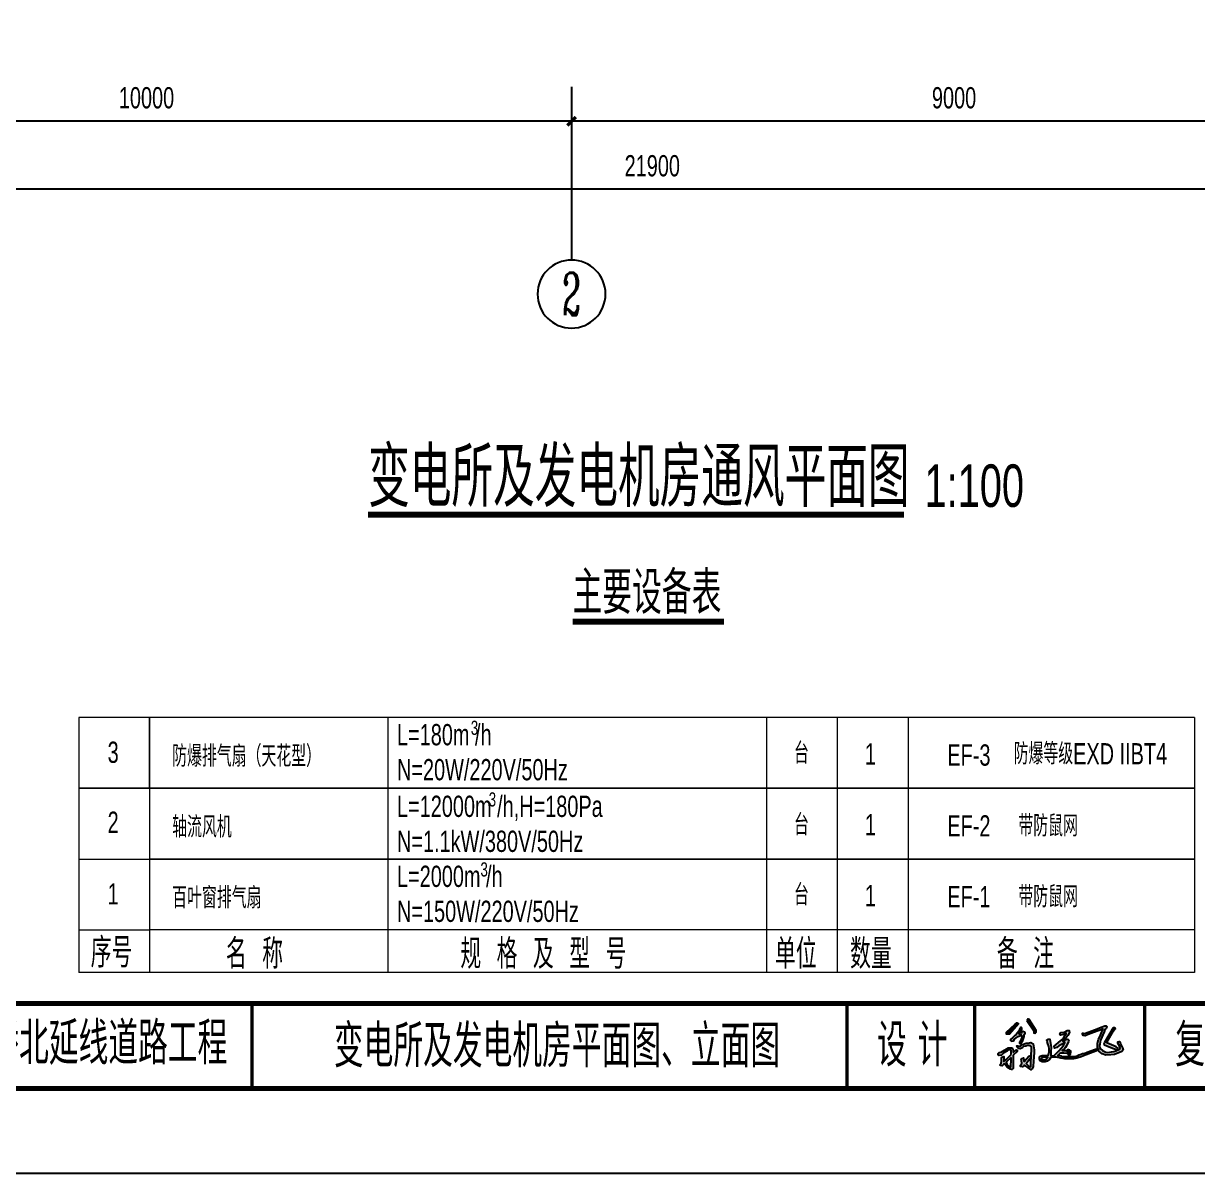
# Model space of a CAD drawing. Extents: x 141823 to 183823, y -39186 to 56515.
# Drawn here: x 155635 to 169446, y -7504 to 6027 of the extents above; entities that cross this region are included whole.
import ezdxf
from ezdxf.enums import TextEntityAlignment as Align

# ---------------------------------------------------------------- set-up
doc = ezdxf.new("R2010")
doc.units = 0
doc.header["$LTSCALE"] = 1000
doc.header["$MEASUREMENT"] = 0
for name, color, linetype in [('AXIS', 3, 'Continuous'), ('AXIS_TEXT', 7, 'Continuous'), ('HIDE_B', 7, 'Continuous'), ('图框', 7, 'Continuous'), ('描手写字', 7, 'Continuous')]:
    doc.layers.add(name, color=color, linetype=linetype)
for name, color, linetype, lineweight in [('DIM_SYMB', 3, 'Continuous', 15), ('KT', 6, 'Continuous', 15), ('PUB_TEXT', 7, 'Continuous', 15), ('标注', 4, 'Continuous', 15)]:
    doc.layers.add(name, color=color, linetype=linetype, lineweight=lineweight)
doc.styles.add('_TCH_AXIS', font='COMPLEX', dxfattribs={"bigfont": 'GBCBIG'})
doc.styles.add('COMPLEX', font='COMPLEX')
doc.styles.add('DIM_FONT', font='hztxt_e.shx', dxfattribs={"width": 0.7, "bigfont": 'hztxt.shx'})
doc.styles.add('HZTXT', font='hztxt_e.shx', dxfattribs={"width": 0.8, "bigfont": 'hztxt.shx'})
doc.styles.get("Standard").update_dxf_attribs({"font": 'hztxt_e.shx', "width": 0.7, "bigfont": 'hztxt.shx'})
doc.dimstyles.new('DIMN50', dxfattribs={"dimtxt": 250, "dimasz": 100, "dimexe": 150, "dimexo": 150, "dimgap": 150, "dimtad": 1, "dimdec": 0, "dimzin": 0, "dimdsep": 46, "dimtxsty": 'DIM_FONT', "dimblk": 'ARCHTICK', "dimcen": 0.09, "dimclrt": 7, "dimazin": 2, "dimtfac": 1, "dimtdec": 0, "dimtix": 1, "dimtmove": 2, "dimatfit": 3, "dimldrblk": 'ARCHTICK', "dimfxl": 0, "dimtolj": 1, "dimtzin": 0, "dimarcsym": 0})
doc.dimstyles.get("Standard").update_dxf_attribs({"dimscale": 100, "dimtxt": 3.5, "dimasz": 1, "dimexe": 2.5, "dimexo": 3, "dimgap": 1.5, "dimtad": 1, "dimdec": 0, "dimzin": 0, "dimdsep": 46, "dimtxsty": 'Standard', "dimblk": 'ARCHTICK', "dimcen": 0.09, "dimadec": 0, "dimazin": 0, "dimtfac": 1, "dimtdec": 0, "dimtix": 1, "dimtmove": 2, "dimatfit": 3, "dimldrblk": 'ARCHTICK', "dimfxl": 0, "dimtolj": 1, "dimtzin": 0, "dimarcsym": 0})

# ---------------------------------------------------------------- blocks, each defined once
blk = doc.blocks.new('_ArchTick')
at = {"color": 0, "linetype": 'ByBlock', "const_width": 0.4}
blk.add_lwpolyline([(-0.5, -0.5), (0.5, 0.5)], dxfattribs=at)
blk = doc.blocks.new('*D66')
at = {"layer": 'AXIS', "color": 0, "lineweight": -2}
for p, q in [((152082, 5283), (152082, 4726)), ((162082, 5283), (162082, 4726)), ((162082, 4876), (152082, 4876))]:
    blk.add_line(p, q, dxfattribs=at)
at = {"layer": 'Defpoints', "color": 0}
for p in [(152082, 5433), (162082, 5433), (152082, 4876)]:
    blk.add_point(p, dxfattribs=at)
at = {"layer": 'AXIS', "color": 0, "lineweight": -2, "xscale": 100, "yscale": 100, "zscale": 100, "rotation": 180}
blk.add_blockref('_ArchTick', (152082, 4876), dxfattribs=at)
at = {"layer": 'AXIS', "color": 0, "lineweight": -2, "xscale": 100, "yscale": 100, "zscale": 100}
blk.add_blockref('_ArchTick', (162082, 4876), dxfattribs=at)
at = {"layer": 'AXIS', "color": 7, "insert": (157082, 5151), "char_height": 250, "attachment_point": 5, "style": 'DIM_FONT'}
blk.add_mtext('\\A1;10000', dxfattribs=at)
blk = doc.blocks.new('*D67')
at = {"layer": 'AXIS', "color": 0, "lineweight": -2}
for p, q in [((162082, 5283), (162082, 4726)), ((171082, 5283), (171082, 4726)), ((171082, 4876), (162082, 4876))]:
    blk.add_line(p, q, dxfattribs=at)
at = {"layer": 'Defpoints', "color": 0}
for p in [(162082, 5433), (171082, 5433), (162082, 4876)]:
    blk.add_point(p, dxfattribs=at)
at = {"layer": 'AXIS', "color": 0, "lineweight": -2, "xscale": 100, "yscale": 100, "zscale": 100, "rotation": 180}
blk.add_blockref('_ArchTick', (162082, 4876), dxfattribs=at)
at = {"layer": 'AXIS', "color": 0, "lineweight": -2, "xscale": 100, "yscale": 100, "zscale": 100}
blk.add_blockref('_ArchTick', (171082, 4876), dxfattribs=at)
at = {"layer": 'AXIS', "color": 7, "insert": (166582, 5151), "char_height": 250, "attachment_point": 5, "style": 'DIM_FONT'}
blk.add_mtext('\\A1;9000', dxfattribs=at)
blk = doc.blocks.new('*D83')
at = {"layer": 'AXIS', "color": 0, "lineweight": -2}
for p, q in [((152082, 5133), (152082, 3926)), ((173982, 5133), (173982, 3926)), ((173982, 4076), (152082, 4076))]:
    blk.add_line(p, q, dxfattribs=at)
at = {"layer": 'Defpoints', "color": 0}
for p in [(152082, 5283), (173982, 5283), (152082, 4076)]:
    blk.add_point(p, dxfattribs=at)
at = {"layer": 'AXIS', "color": 0, "lineweight": -2, "xscale": 100, "yscale": 100, "zscale": 100, "rotation": 180}
blk.add_blockref('_ArchTick', (152082, 4076), dxfattribs=at)
at = {"layer": 'AXIS', "color": 0, "lineweight": -2, "xscale": 100, "yscale": 100, "zscale": 100}
blk.add_blockref('_ArchTick', (173982, 4076), dxfattribs=at)
at = {"layer": 'AXIS', "color": 7, "insert": (163032, 4351), "char_height": 250, "attachment_point": 5, "style": 'DIM_FONT'}
blk.add_mtext('\\A1;21900', dxfattribs=at)
blk = doc.blocks.new('_AXISO')
blk.add_circle((0, 0), 0.5)
at = {"layer": 'AXIS_TEXT', "style": 'COMPLEX', "width": 1.041667}
blk.add_attdef('A', text='', height=0.56, dxfattribs=at).set_placement((-0.25, -0.28), (0.25, -0.28), align=Align.FIT)
blk = doc.blocks.new('A$C0E255764')
for points in [[(116.7, 128.3), (117.7, 125.2), (116.8, 122.6), (116.8, 121.1), (119.5, 120.1), (121.6, 121), (124, 123.3), (124, 129.2), (100.8, 164.7), (98.1, 165.9), (96, 165.9), (95.2, 165.2), (94.3, 163.7), (93.7, 161.4)], [(27.6, 123.9), (26.6, 117.1), (31.5, 117.1), (36.7, 117.1), (66.6, 151), (61.1, 153.4), (55.9, 149.5)], [(54.6, 112.2), (50.1, 108.5), (45.2, 104.2), (42, 101.8), (39.7, 99.6), (39.7, 96.3), (43.9, 93.7), (50.1, 95), (52.8, 100.3), (58.2, 104.7), (65.3, 109), (72.4, 112.5), (76.1, 112.5), (77.3, 109.5), (77.3, 103.9), (73.6, 98.5), (72.5, 95.6), (71, 92.7), (70.1, 90.9), (70.1, 89), (70.1, 87.6), (71.1, 86.7), (73.7, 86.7), (80.1, 96.5), (84.4, 108.8), (84.4, 113.8), (86.2, 117.1), (87.8, 120.1), (85.5, 123.6), (81, 126), (76.2, 123.1), (74.6, 118.4), (72.3, 115.9), (67.9, 117.9), (70.1, 122.6), (75.1, 128), (77.7, 133), (77.7, 136.5), (76.3, 138.5), (73.5, 138.5), (72.2, 137.9), (67, 126.3), (62.7, 120.7), (58.5, 115.4)], [(334.5, 97), (345.9, 124.1), (348.5, 132), (353.8, 136.3), (354.7, 141.4), (352.9, 144.2), (351.4, 144.2), (348.1, 144.3), (345, 142.9), (340, 140.7), (315.2, 131.3), (285, 119.9), (280.8, 118.8), (277.5, 119.9), (275.7, 120), (275.2, 116.8), (277.1, 112.2), (283.9, 111.2), (293.6, 115.6), (323.6, 126.5), (336, 131.1), (341.8, 134.3), (342.3, 131.1), (338.2, 124.6), (331.6, 108.5), (327.2, 100), (324.1, 86.7), (324.8, 72.6), (328.5, 60.8), (339.8, 52.8), (351.9, 48.7), (367.6, 49.5), (380, 50.9), (403.8, 60.4), (407.9, 65.9), (406.4, 71.9), (403.1, 78.8), (400, 84.6), (398.5, 91), (395.2, 92.4), (390.9, 91.5), (390.5, 88), (394.3, 81.7), (396.7, 77.7), (398.1, 71.4), (396.9, 68.3), (394, 66.6), (384.3, 62.3), (378.3, 59.8), (370.7, 59.3), (364.3, 58.1), (358, 57.4), (351.9, 57.6), (340.9, 63.1), (334.2, 69), (331.4, 74.2), (331.3, 80.6), (332.1, 84.7)], [(376.9, 127.3), (380.5, 132.5), (383.8, 134.5), (382.5, 136.9), (379.7, 137.8), (375.3, 137.2), (346.9, 89.3), (345.6, 84.9), (347.1, 81.5), (363.1, 75.4), (376.8, 69.6), (386.8, 67), (391.2, 66.9), (390.5, 71.4), (385, 75.4), (362.9, 85), (355.3, 88.4), (355, 89.8)], [(117.5, 56.6), (117.5, 65.7), (115.5, 79.3), (113.9, 85.2), (106.2, 89.4), (102, 88.8), (91.2, 87.2), (79.9, 82.9), (74.6, 80.1), (70.3, 78.1), (68.9, 77.5), (66.5, 78.1), (63.7, 78.7), (61.4, 78.7), (61.8, 74.2), (65.9, 69.5), (71.3, 68.8), (75.8, 70.8), (79.7, 73.3), (82.9, 76.6), (90.2, 78.1), (95.4, 80.2), (100.7, 80.2), (105.3, 78.7), (106.7, 76.6), (108.9, 73.3), (108.9, 69), (106.5, 23.5), (106.9, 11.7), (105, 10.4), (102.9, 11.4), (100.1, 12.7), (93.9, 19.1), (91.7, 20.9), (93.2, 22.8), (106.5, 39.2), (106.3, 43.5), (103.8, 46.6), (100.5, 45.4), (84.7, 27.1), (83.6, 28.2), (83.6, 32.8), (83.1, 39.2), (78.4, 37), (75.2, 35.1), (76.2, 30.9), (77.4, 21.3), (73.1, 15.9), (73.2, 11.7), (79.8, 10.1), (82.7, 11.3), (83.4, 12.8), (85.6, 15.5), (107.9, 0), (111.5, 3.2), (113.9, 11.5), (115.5, 28.2)], [(227.8, 53.1), (228.8, 50.1), (232.4, 49.6), (236.6, 51.5), (236.7, 55.3), (237, 58.1), (236.8, 61.1), (235.4, 62.9), (232.7, 65), (229.7, 65.7), (226.8, 65.7), (226.7, 63.7)]]:
    blk.add_hatch(color=256).paths.add_polyline_path(points)
h = blk.add_hatch(color=256)
h.paths.add_polyline_path([(188.1, 52.9), (183, 47.5), (171.7, 46.4), (171.7, 48.5), (172.4, 60), (173.4, 73.6), (168.5, 100), (162.9, 100.6), (159.3, 98.1), (159.8, 93.3), (162.6, 85.1), (165.3, 76.2), (166.3, 70.1), (166, 58.9), (165.1, 54), (163.7, 47.1), (161, 46.8), (155.2, 46.9), (143.4, 47.1), (136.7, 45.5), (134.6, 42.5), (135.1, 36), (137.6, 30.1), (143.2, 27), (153.8, 26.3), (160.3, 29), (167.1, 34.6), (170.4, 39.6), (172.2, 40.8), (179.5, 41.6), (185.1, 41.4), (189.4, 41.2), (194.8, 41.1), (204.6, 38.7), (218.2, 36.8), (231.7, 36.4), (246.4, 36.8), (257.2, 38.7), (271.3, 42.8), (287.4, 48.8), (302.1, 54.8), (313.1, 59.3), (318.7, 61), (326.7, 65.4), (325.7, 69.1), (322.5, 68.9), (318.1, 67.5), (290.9, 57.8), (280.7, 54.1), (275.4, 53.5), (271.3, 51.8), (264.8, 49), (259.1, 46), (250.8, 44.3), (242.2, 43.9), (230.4, 44), (218.6, 43.9), (207.7, 44), (204.9, 45.6), (194.7, 46.8), (196.5, 48.7), (197.9, 50.3), (201.4, 54), (204.8, 54.4), (214.1, 54.4), (223.8, 53.7), (225.9, 58), (224.9, 61), (223.8, 62.9), (221.9, 63), (209, 63.5), (211.3, 65.1), (216, 68.4), (219.5, 73.4), (223.6, 78.3), (229.3, 92.4), (231, 97.8), (227.4, 100.9), (222.4, 99.4), (219, 97.5), (211.1, 93.5), (218, 99), (221.1, 103.3), (228, 112.6), (233.5, 122.5), (231.4, 129.1), (225.3, 129.1), (215.4, 123.4), (205.8, 122.8), (201, 118.6), (204, 114.1), (213.9, 115.3), (220.8, 121.9), (222, 118.3), (218.7, 113.2), (212.6, 101.8), (203.7, 94.6), (183.3, 78.1), (183.9, 71.5), (191.7, 73.3), (198.6, 79), (208.8, 83.8), (217.8, 89.8), (213.6, 79.6), (206.1, 70.6), (198.6, 62.5)])
h.paths.add_polyline_path([(161, 41.9), (161.4, 39), (158.1, 35.7), (153.1, 33.2), (150.2, 31.7), (147.1, 31.5), (143.5, 32.4), (141.3, 34.2), (141, 37.6), (143.2, 41), (146.7, 42.2), (153.6, 42.3)], flags=16)
h = blk.add_hatch(color=256)
h.paths.add_polyline_path([(49.4, 47.9), (61.1, 59.5), (62.5, 62.2), (62, 65.1), (59.1, 65.6), (49.4, 56.6), (49.4, 64.4), (47.3, 69.1), (42.9, 72.3), (37.6, 72.3), (33.4, 72.3), (9.3, 58.2), (5.8, 56.6), (3.4, 56.6), (0, 54.2), (0.3, 49.8), (3.2, 46.8), (10.3, 48.5), (17.6, 54.6), (29.2, 61.2), (33.5, 65.8), (38.5, 65.8), (41.9, 64.9), (41.9, 62.6), (42.1, 57.3), (42.2, 50), (32.1, 40.7), (26.4, 33.6), (18.7, 27.9), (18.1, 32.8), (18.4, 38.5), (18.9, 43.9), (17.9, 44.3), (15.4, 43.2), (11.4, 41.9), (10.9, 38.5), (10.8, 28.6), (9.7, 21), (6.9, 17.6), (7.9, 14.6), (13, 13.8), (17.1, 17.5), (18.8, 20.1), (21.8, 19.1), (28.8, 9), (40.3, 2.6), (43.4, 1.5), (45.5, 1.9), (46.8, 2.6), (48, 3.5), (49.4, 4.3), (49.4, 7.9), (49.4, 23.2), (49.4, 47.3)])
h.paths.add_polyline_path([(42.4, 41.1), (42.5, 39.3), (42.7, 35.7), (41.8, 9.9), (40, 9.2), (34.8, 11.9), (28.4, 18.3), (26.9, 22.6), (26.2, 25)], flags=16)
for points in [[(93.7, 161.4), (116.7, 128.3), (117.7, 125.2), (116.8, 122.6), (116.8, 121.1), (119.5, 120.1), (121.6, 121), (124, 123.3), (124, 129.2), (100.8, 164.7), (98.1, 165.9), (96, 165.9), (95.2, 165.2), (94.3, 163.7), (93.7, 161.4)], [(55.9, 149.5), (61.1, 153.4), (66.6, 151), (36.7, 117.1), (31.5, 117.1), (26.6, 117.1), (27.6, 123.9), (55.9, 149.5)], [(72.2, 137.9), (67, 126.3), (62.7, 120.7), (58.5, 115.4), (54.6, 112.2), (50.1, 108.5)], [(72.5, 95.6), (71, 92.7), (70.1, 90.9), (70.1, 89), (70.1, 87.6), (71.1, 86.7), (73.7, 86.7), (80.1, 96.5), (84.4, 108.8), (84.4, 113.8), (86.2, 117.1), (87.8, 120.1), (85.5, 123.6), (81, 126), (76.2, 123.1), (74.6, 118.4), (72.3, 115.9), (67.9, 117.9), (70.1, 122.6), (75.1, 128), (77.7, 133), (77.7, 136.5), (76.3, 138.5), (73.5, 138.5), (72.2, 137.9)], [(159.3, 98.1), (162.9, 100.6), (168.5, 100), (173.4, 73.6), (172.4, 60), (171.7, 48.5), (171.7, 48.5), (171.7, 46.4), (183, 47.5), (188.1, 52.9), (198.6, 62.5), (206.1, 70.6), (213.6, 79.6), (217.8, 89.8), (217.8, 89.8), (208.8, 83.8), (198.6, 79), (191.7, 73.3), (183.9, 71.5), (183.3, 78.1), (203.7, 94.6), (212.6, 101.8), (218.7, 113.2), (222, 118.3), (220.8, 121.9), (213.9, 115.3), (204, 114.1), (201, 118.6), (205.8, 122.8), (215.4, 123.4), (225.3, 129.1), (231.4, 129.1), (233.5, 122.5), (228, 112.6), (221.1, 103.3), (218, 99), (211.1, 93.5), (219, 97.5), (222.4, 99.4), (227.4, 100.9), (231, 97.8), (229.3, 92.4), (223.6, 78.3), (219.5, 73.4), (216, 68.4), (211.3, 65.1), (209, 63.5), (221.9, 63), (223.8, 62.9), (224.9, 61), (225.9, 58), (223.8, 53.7), (214.1, 54.4), (204.8, 54.4), (201.4, 54), (197.9, 50.3), (196.5, 48.7), (194.7, 46.8), (204.9, 45.6), (207.7, 44), (218.6, 43.9), (230.4, 44), (242.2, 43.9), (250.8, 44.3), (259.1, 46), (264.8, 49), (271.3, 51.8), (275.4, 53.5), (280.7, 54.1), (290.9, 57.8), (318.1, 67.5), (322.5, 68.9), (325.7, 69.1), (326.7, 65.4), (318.7, 61), (313.1, 59.3), (302.1, 54.8), (287.4, 48.8), (271.3, 42.8), (257.2, 38.7), (246.4, 36.8), (231.7, 36.4), (218.2, 36.8), (204.6, 38.7), (194.8, 41.1), (189.4, 41.2), (185.1, 41.4)], [(277.5, 119.9), (280.8, 118.8), (285, 119.9), (315.2, 131.3), (340, 140.7), (345, 142.9), (348.1, 144.3), (351.4, 144.2), (352.9, 144.2), (354.7, 141.4), (353.8, 136.3), (348.5, 132), (345.9, 124.1), (334.5, 97), (332.1, 84.7), (331.3, 80.6), (331.4, 74.2), (334.2, 69), (340.9, 63.1), (351.9, 57.6), (358, 57.4), (364.3, 58.1), (370.7, 59.3), (378.3, 59.8), (384.3, 62.3), (394, 66.6), (396.9, 68.3), (398.1, 71.4), (396.7, 77.7), (394.3, 81.7), (390.5, 88), (390.9, 91.5), (395.2, 92.4), (398.5, 91), (400, 84.6), (403.1, 78.8), (406.4, 71.9), (407.9, 65.9), (403.8, 60.4), (380, 50.9), (367.6, 49.5), (351.9, 48.7), (339.8, 52.8), (328.5, 60.8), (324.8, 72.6), (324.1, 86.7), (327.2, 100), (331.6, 108.5), (338.2, 124.6), (342.3, 131.1), (341.8, 134.3), (336, 131.1), (323.6, 126.5), (293.6, 115.6), (283.9, 111.2), (277.1, 112.2), (275.2, 116.8), (275.7, 120), (277.5, 119.9)], [(375.3, 137.2), (346.9, 89.3), (345.6, 84.9), (347.1, 81.5), (363.1, 75.4), (376.8, 69.6), (386.8, 67), (391.2, 66.9), (390.5, 71.4), (385, 75.4), (362.9, 85), (355.3, 88.4), (355, 89.8), (376.9, 127.3), (380.5, 132.5), (383.8, 134.5), (382.5, 136.9), (379.7, 137.8), (375.3, 137.2)], [(50.1, 108.5), (45.2, 104.2), (42, 101.8), (39.7, 99.6), (39.7, 96.3), (43.9, 93.7), (50.1, 95), (52.8, 100.3), (58.2, 104.7), (65.3, 109), (72.4, 112.5), (76.1, 112.5), (77.3, 109.5), (77.3, 103.9), (73.6, 98.5), (72.5, 95.6)], [(83.4, 12.8), (82.7, 11.3), (79.8, 10.1), (73.2, 11.7), (73.1, 15.9), (77.4, 21.3), (76.2, 30.9), (75.2, 35.1), (78.4, 37), (83.1, 39.2), (83.6, 32.8), (83.6, 28.2), (84.7, 27.1), (100.5, 45.4), (103.8, 46.6), (106.3, 43.5), (106.5, 39.2), (93.2, 22.8), (91.7, 20.9), (93.9, 19.1), (100.1, 12.7), (102.9, 11.4), (105, 10.4), (106.9, 11.7), (106.5, 23.5), (108.9, 69), (108.9, 73.3), (106.7, 76.6), (105.3, 78.7), (100.7, 80.2), (95.4, 80.2), (90.2, 78.1), (82.9, 76.6), (79.7, 73.3), (75.8, 70.8), (71.3, 68.8), (65.9, 69.5), (61.8, 74.2), (61.4, 78.7), (63.7, 78.7)], [(63.7, 78.7), (66.5, 78.1), (68.9, 77.5), (70.3, 78.1), (74.6, 80.1), (79.9, 82.9), (91.2, 87.2), (102, 88.8), (106.2, 89.4), (113.9, 85.2), (115.5, 79.3), (117.5, 65.7), (117.5, 56.6), (115.5, 28.2), (113.9, 11.5), (111.5, 3.2), (107.9, 0), (85.6, 15.5), (83.4, 12.8)], [(165.1, 54), (166, 58.9), (166.3, 70.1), (165.3, 76.2), (162.6, 85.1), (159.8, 93.3), (159.3, 98.1)], [(0, 54.2), (3.4, 56.6), (5.8, 56.6), (9.3, 58.2), (33.4, 72.3), (37.6, 72.3), (42.9, 72.3), (47.3, 69.1), (49.4, 64.4), (49.4, 56.6)], [(42.2, 50), (42.1, 57.3), (41.9, 62.6), (41.9, 64.9), (38.5, 65.8), (33.5, 65.8), (29.2, 61.2), (17.6, 54.6), (10.3, 48.5), (3.2, 46.8), (0.3, 49.8), (0, 54.2)], [(21.8, 19.1), (18.8, 20.1), (17.1, 17.5), (13, 13.8), (7.9, 14.6), (6.9, 17.6), (9.7, 21), (10.8, 28.6), (10.9, 38.5), (11.4, 41.9), (15.4, 43.2), (17.9, 44.3), (18.9, 43.9), (18.4, 38.5), (18.1, 32.8), (18.7, 27.9), (26.4, 33.6), (32.1, 40.7), (42.2, 50)], [(49.4, 47.9), (49.4, 47.3), (49.4, 23.2), (49.4, 7.9), (49.4, 4.3), (48, 3.5)], [(49.4, 56.6), (59.1, 65.6), (62, 65.1), (62.5, 62.2), (61.1, 59.5), (49.4, 47.9)], [(185.1, 41.4), (179.5, 41.6), (172.2, 40.8), (170.4, 39.6), (167.1, 34.6), (160.3, 29), (153.8, 26.3), (143.2, 27), (137.6, 30.1), (135.1, 36), (134.6, 42.5), (136.7, 45.5), (143.4, 47.1), (155.2, 46.9), (161, 46.8), (163.7, 47.1), (165.1, 54)], [(141, 37.6), (143.2, 41), (146.7, 42.2), (153.6, 42.3), (161, 41.9), (161.4, 39), (158.1, 35.7), (153.1, 33.2), (150.2, 31.7), (147.1, 31.5), (143.5, 32.4), (141.3, 34.2), (141, 37.6)], [(226.7, 63.7), (227.8, 53.1), (228.8, 50.1), (232.4, 49.6), (236.6, 51.5), (236.7, 55.3), (237, 58.1), (236.8, 61.1), (235.4, 62.9), (232.7, 65), (229.7, 65.7), (226.8, 65.7), (226.7, 63.7)], [(48, 3.5), (46.8, 2.6), (45.5, 1.9), (43.4, 1.5), (40.3, 2.6), (28.8, 9), (21.8, 19.1)]]:
    blk.add_lwpolyline(points)
blk.add_lwpolyline([(42.4, 41.1), (26.2, 25), (26.9, 22.6), (28.4, 18.3), (34.8, 11.9), (40, 9.2), (41.8, 9.9), (42.7, 35.7), (42.5, 39.3), (42.4, 41.1)], close=True)
blk = doc.blocks.new('*D52')
at = {"layer": 'Defpoints', "color": 0, "linetype": 'ByBlock'}
for p in [(-9952697.28, 2544027.01), (-9952744.26, 2543782.4), (-9952734.17, 2543773.67), (-9952729.44, 2543774.39), (-9952737.98, 2543707.31)]:
    blk.add_point(p, dxfattribs=at)
at = {"layer": '标注', "linetype": 'ByBlock', "lineweight": -2}
blk.add_arc((-9952729.44, 2543774.39), 4.78, 175.765, 238.601, dxfattribs=at)
at = {"layer": '标注', "linetype": 'ByBlock'}
for points in [[(-9952734.53, 2543774.84), (-9952733.89, 2543774.65), (-9952733.65, 2543776.67)], [(-9952731.82, 2543770.63), (-9952732.04, 2543770), (-9952730.04, 2543769.65)]]:
    blk.add_solid(points, dxfattribs=at)
at = {"layer": '标注', "linetype": 'ByBlock', "insert": (-9952732, 2543773.08), "char_height": 3, "attachment_point": 5, "rotation": 297.183}
blk.add_mtext('\\A1;111.1°', dxfattribs=at)
blk = doc.blocks.new('ac')
at = {"layer": '标注', "linetype": 'ByBlock'}
dim = blk.add_angular_dim_2l(base=(-9952734.17, 2543773.67), line1=((-9952737.98, 2543707.31), (-9952697.28, 2544027.01)), line2=((-9952744.26, 2543782.4), (-9952729.44, 2543774.39)), dimstyle='Standard', override={"dimdec": 1, "dimazin": 2}, dxfattribs=at)
dim.commit()
dim.dimension.update_dxf_attribs({"geometry": '*D52', "text_midpoint": (-9952732, 2543773.08)})
blk = doc.blocks.new('zx')
at = {"layer": '标注', "linetype": 'ByBlock', "xscale": 29.99999999999998, "yscale": 29.99999999999998, "zscale": 29.99999999999998, "rotation": 267.2929497497675}
blk.add_blockref('ac', (-90141045, -294670499), dxfattribs=at)

msp = doc.modelspace()

# ---------------------------------------------------------------- linework, layer by layer
at = {"layer": 'AXIS'}
msp.add_line((162081.8, 5282.9), (162081.8, 3243.3), dxfattribs=at)
at = {"layer": 'DIM_SYMB', "const_width": 70}
for points in [[(159689, 247.5), (165994, 247.5)], [(162094.1, -1011.7), (163874, -1011.7)]]:
    msp.add_lwpolyline(points, dxfattribs=at)
at = {"layer": 'HIDE_B', "flags": 128}
msp.add_lwpolyline([(144823.3, -5504.3), (144823.3, -5504.3), (144823.3, -5504.3), (144823.3, 21195.7), (144823.3, 21195.7), (144823.3, 21195.7), (182823.3, 21195.7), (182823.3, 21195.7), (182823.3, 21195.7), (182823.3, 21195.7), (182823.3, 21195.7), (182823.3, 21195.7), (182823.3, -5504.3), (182823.3, -5504.3), (144823.3, -5504.3)], close=True, dxfattribs=at)
at = {"layer": 'KT', "color": 1}
for p, q in [((169410.2, -2138.8), (156285.1, -2138.8)), ((156285.1, -2138.8), (156285.1, -5138.8)), ((169410.2, -2138.8), (169410.2, -5138.8)), ((169410.2, -5138.8), (156285.1, -5138.8)), ((169410.2, -5138.8), (156285.1, -5138.8))]:
    msp.add_line(p, q, dxfattribs=at)
at = {"layer": 'KT', "color": 3}
for p, q in [((157118.4, -2972.1), (157118.4, -2138.8)), ((157118.4, -2138.8), (157118.4, -5138.8)), ((159925.9, -5138.8), (159925.9, -2138.8)), ((164378.7, -5138.8), (164378.7, -2138.8)), ((165212, -5138.8), (165212, -2138.8)), ((166045.3, -5138.8), (166045.3, -2138.8)), ((156285.1, -2972.1), (157118.4, -2972.1)), ((157118.4, -2972.1), (156285.1, -2972.1)), ((157118.4, -2972.1), (169410.2, -2972.1)), ((169410.2, -2972.1), (157118.4, -2972.1)), ((156285.1, -3805.4), (157118.4, -3805.4)), ((169410.2, -3805.4), (157118.4, -3805.4)), ((157118.4, -3805.4), (169410.2, -3805.4)), ((156285.1, -4638.8), (157118.4, -4638.8)), ((169410.2, -4638.8), (157118.4, -4638.8)), ((169410.2, -4638.8), (157118.4, -4638.8))]:
    msp.add_line(p, q, dxfattribs=at)
at = {"layer": '图框', "linetype": 'Continuous'}
msp.add_lwpolyline([(141823.3, 22195.7), (183823.3, 22195.7), (183823.3, -7504.3), (141823.3, -7504.3)], close=True, dxfattribs=at)
at = {"layer": '图框', "linetype": 'Continuous', "const_width": 60}
for points in [[(182823.3, 21195.7), (144823.3, 21195.7), (144823.3, -6504.3), (182823.3, -6504.3), (182823.3, 21195.7)], [(144823.3, -5504.3), (182823.3, -5504.3)]]:
    msp.add_lwpolyline(points, dxfattribs=at)
at = {"layer": '图框', "const_width": 40}
for points in [[(158323.3, -6504.3), (158323.3, -5504.3)], [(165323.3, -6504.3), (165323.3, -5504.3)], [(166823.3, -6504.3), (166823.3, -5504.3)], [(168823.3, -6504.3), (168823.3, -5504.3)]]:
    msp.add_lwpolyline(points, dxfattribs=at)

# ---------------------------------------------------------------- block references
msp.add_blockref('zx', (-38315, 25015.9))
at = {"layer": 'AXIS'}
ref = msp.add_blockref('_AXISO', (162081.8, 2843.3), dxfattribs=dict(at, xscale=-800, yscale=800, zscale=800))
ref.add_attrib('A', '2', dxfattribs={"layer": 'AXIS_TEXT', "height": 499.7, "style": '_TCH_AXIS', "width": 0.642857}).set_placement((161974.8, 2593.5), (162188.9, 2593.5), align=Align.FIT)
at = {"layer": '描手写字', "xscale": 3.600000000093132, "yscale": 3.600000000093132, "zscale": 3.600000000093132}
msp.add_blockref('A$C0E255764', (167101.3, -6285.5), dxfattribs=at)

# ---------------------------------------------------------------- texts
at = {"layer": 'KT', "color": 3, "style": 'HZTXT', "width": 0.7}
for s, height, p in [('L=180m /h', 250, (160028.8, -2466)), ('3', 166.7, (160897.1, -2343.3)), ('3', 250, (156624.6, -2672.6)), ('防爆排气扇（天花型）', 250, (157384.3, -2718.4)), ('台', 250, (164699.3, -2683.8)), ('1', 250, (165532.6, -2692.3)), ('EF-3', 250, (166503, -2705.6)), ('防爆等级EXD IIBT4', 250, (167282.9, -2690.8)), ('N=20W/220V/50Hz', 250, (160028.8, -2877.6)), ('3', 166.7, (161107.7, -3186.2)), ('L=12000m /h,H=180Pa', 250, (160028.8, -3308.9)), ('2', 250, (156624.6, -3496)), ('轴流风机', 250, (157384.3, -3551.7)), ('台', 250, (164699.3, -3525.7)), ('1', 250, (165532.6, -3525.7)), ('EF-2', 250, (166503, -3538.9)), ('带防鼠网', 250, (167338.7, -3538.9)), ('N=1.1kW/380V/50Hz', 250, (160028.8, -3720.5)), ('3', 166.7, (161010.4, -4010)), ('L=2000m /h', 250, (160028.8, -4132.6)), ('1', 250, (156624.6, -4339.1)), ('百叶窗排气扇', 250, (157384.3, -4385)), ('台', 250, (164699.3, -4350.5)), ('1', 250, (165532.6, -4359)), ('EF-1', 250, (166503, -4372.3)), ('带防鼠网', 250, (167338.7, -4372.3)), ('N=150W/220V/50Hz', 250, (160028.8, -4544.2)), ('序号', 350, (156425.4, -5080.3)), ('名  称', 350, (158016.2, -5095.3)), ('规  格  及  型  号', 350, (160773.7, -5095.3)), ('单位', 350, (164476, -5095.3)), ('数量', 350, (165358.4, -5095.3)), ('备  注  ', 350, (167086.3, -5095.3))]:
    msp.add_text(s, height=height, dxfattribs=at).set_placement(p)
at = {"layer": 'PUB_TEXT', "width": 0.7}
for s, height, p in [('变电所及发电机房通风平面图', 700, (159689, 338.8)), ('1:100', 500, (166234, 338.8)), ('主要设备表', 500, (162094.1, -920.4))]:
    msp.add_text(s, height=height, dxfattribs=at).set_placement(p)
at = {"layer": '图框', "width": 0.7}
for s, p in [('佛山市禅城区南庄二桥北延线道路工程', (155057.7, -5972.8)), ('设 计', (166089.5, -5994.9)), ('复 核', (169599, -5994.9))]:
    msp.add_text(s, height=500, dxfattribs=at).set_placement(p, align=Align.MIDDLE_CENTER)
msp.add_attdef('变电所及发电机房平面图、立面图', text='图 纸 名 称', height=500, dxfattribs=at).set_placement((161910.6, -6004.3), align=Align.MIDDLE_CENTER)

# ---------------------------------------------------------------- dimensions: what is measured, and where the dimension line sits
at = {"layer": 'AXIS'}
for p1, p2, distance, picture, middle in [((162081.8, 5432.9), (152081.8, 5432.9), 556.7, '*D66', (157081.8, 5151.2)), ((171081.8, 5432.9), (162081.8, 5432.9), 556.7, '*D67', (166581.8, 5151.2)), ((173981.8, 5282.9), (152081.8, 5282.9), 1206.7, '*D83', (163031.8, 4351.2))]:
    dim = msp.add_aligned_dim(p1=p1, p2=p2, distance=distance, dimstyle='DIMN50', dxfattribs=at)
    dim.commit()
    dim.dimension.update_dxf_attribs({"geometry": picture, "text_midpoint": middle})

doc.saveas('drawing.dxf')
